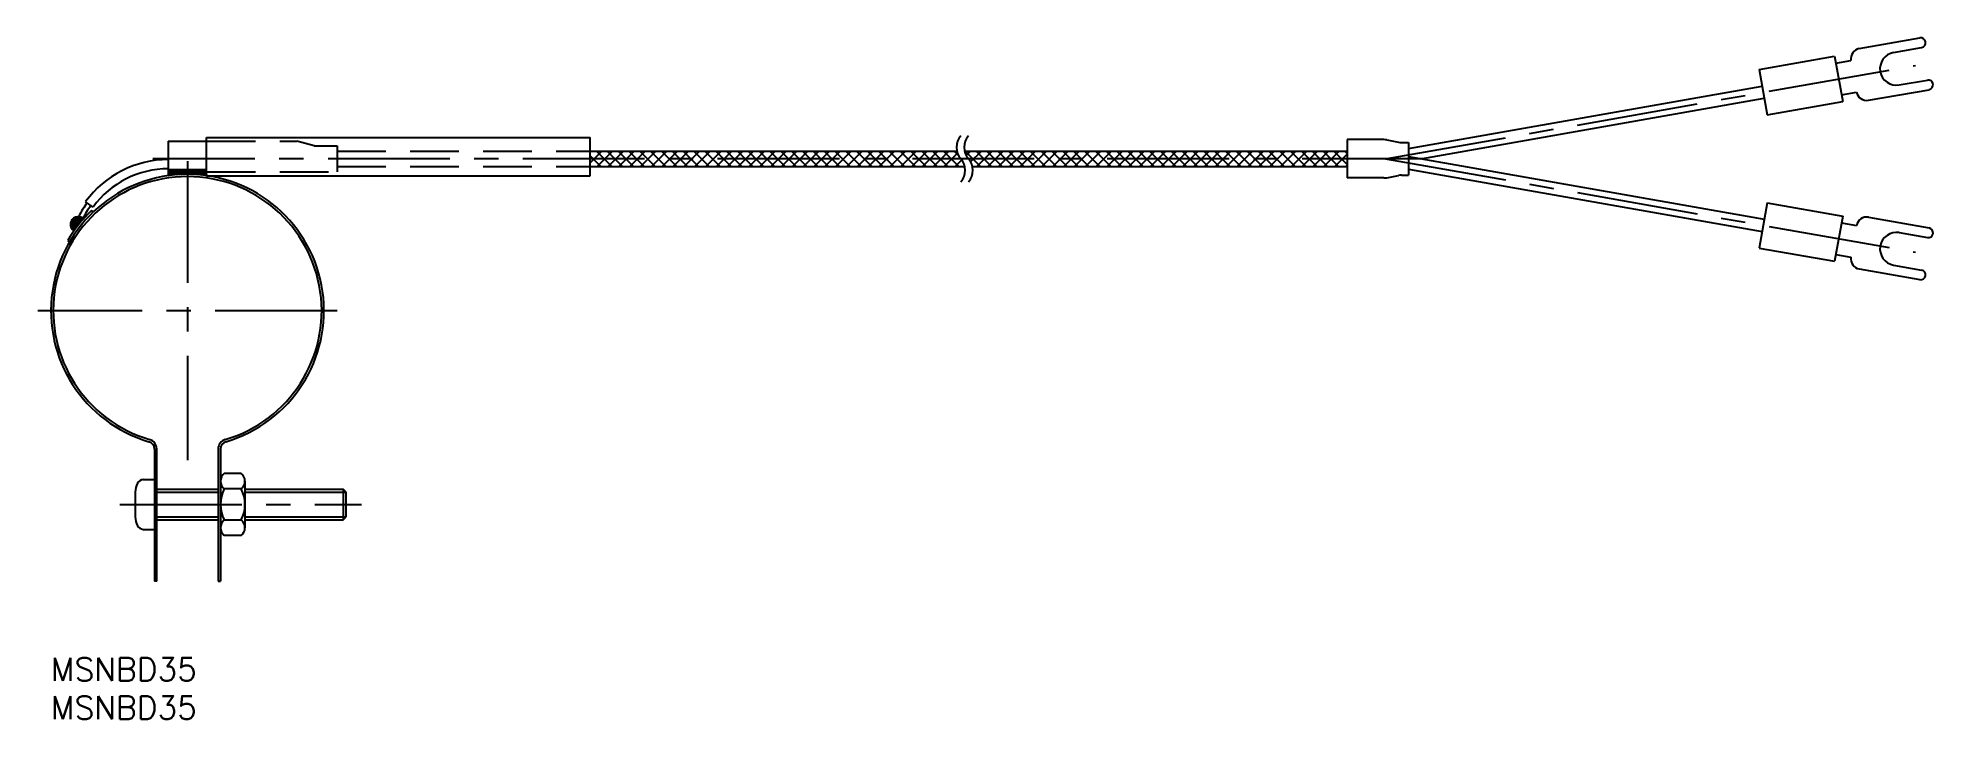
# Model space of a CAD drawing. Extents: x -2 to 245, y -8 to 81.
import ezdxf

# ---------------------------------------------------------------- set-up
doc = ezdxf.new("R2010")
doc.units = 0
doc.header["$LTSCALE"] = 0.5
doc.linetypes.add('CENTER', pattern=[50.8, 31.75, -6.35, 6.35, -6.35])
doc.linetypes.add('DASHED', pattern=[19.05, 12.7, -6.35])
for name, color, linetype in [('MSM_CENTER', 1, 'CENTER'), ('MSM_CONTINUOUS', 7, 'CONTINUOUS'), ('MSM_DASHED', 4, 'DASHED'), ('MSM_NARROW', 5, 'CONTINUOUS'), ('MSM_PART_NUMBER', 7, 'CONTINUOUS')]:
    doc.layers.add(name, color=color, linetype=linetype)
doc.styles.get("Standard").update_dxf_attribs({"font": 'txt.shx', "height": 3, "bigfont": 'bigfont.shx'})

# ---------------------------------------------------------------- blocks, each defined once
blk = doc.blocks.new('*U4')
at = {"layer": 'MSM_PART_NUMBER'}
blk.add_text('MSNBD35', height=3, dxfattribs=at).set_placement((0, -3))
blk = doc.blocks.new('*U5')
at = {"layer": 'MSM_PART_NUMBER'}
blk.add_text('MSNBD35', height=3, dxfattribs=at).set_placement((0, -8))

msp = doc.modelspace()

# ---------------------------------------------------------------- linework, layer by layer
at = {"layer": 'MSM_CENTER'}
for p, q in [((174, 65.09), (243.12, 77.28)), ((179, 65.09), (13.3, 65.09)), ((17.8, 64.77), (17.8, 25.77)), ((174, 65.09), (243.12, 52.9)), ((37.3, 45.27), (-1.7, 45.27)), ((9, 20), (40.5, 20))]:
    msp.add_line(p, q, dxfattribs=at)
at = {"layer": 'MSM_CONTINUOUS'}
for p, q in [((235.77, 79.46), (243.68, 80.86)), ((240.25, 78.96), (243.9, 79.6)), ((222.72, 76.73), (232.56, 78.46)), ((222.72, 76.73), (223.76, 70.82)), ((232.56, 78.46), (233.61, 72.56)), ((232.72, 77.58), (234.69, 77.93)), ((177, 66.43), (223.1, 74.56)), ((240.99, 74.72), (244.65, 75.37)), ((178.6, 65.09), (223.38, 72.99)), ((223.76, 70.82), (233.61, 72.56)), ((233.45, 73.44), (235.42, 73.79)), ((236.96, 72.72), (244.87, 74.11)), ((15.3, 67.39), (15.3, 62.89)), ((15.3, 67.39), (20.3, 67.39)), ((20.3, 62.89), (20.3, 67.89)), ((20.3, 67.89), (70.3, 67.89)), ((70.3, 62.89), (70.3, 67.89)), ((169, 67.59), (169, 62.59)), ((173.8, 67.59), (169, 67.59)), ((174.19, 67.55), (175.7, 67.26)), ((176.08, 67.22), (177, 67.22)), ((177, 67.22), (177, 62.96)), ((70.3, 66.09), (118.11, 66.09)), ((119.11, 66.09), (169, 66.09)), ((177, 65.38), (223.38, 57.2)), ((15.3, 63.69), (20.3, 63.69)), ((20.3, 62.89), (70.3, 62.89)), ((70.3, 64.09), (119.15, 64.09)), ((120.15, 64.09), (169, 64.09)), ((173.8, 62.59), (169, 62.59)), ((174.19, 62.63), (175.7, 62.92)), ((176.08, 62.96), (177, 62.96)), ((177, 63.75), (223.1, 55.62)), ((5.49, 58.8), (4.52, 59.5)), ((223.76, 59.36), (222.72, 53.45)), ((223.76, 59.36), (233.61, 57.63)), ((5.53, 58.16), (5.29, 58.35)), ((233.61, 57.63), (232.56, 51.72)), ((236.96, 57.47), (244.87, 56.07)), ((2.42, 54.24), (2.19, 54.42)), ((233.45, 56.74), (235.42, 56.39)), ((240.99, 55.46), (244.65, 54.82)), ((222.72, 53.45), (232.56, 51.72)), ((232.72, 52.6), (234.69, 52.26)), ((235.77, 50.72), (243.68, 49.33)), ((240.25, 51.23), (243.9, 50.58)), ((13.5, 27.23), (13.5, 10)), ((13.8, 10), (13.8, 27.23)), ((21.8, 27.23), (21.8, 10)), ((22.1, 27.23), (22.1, 10)), ((12, 23.25), (13.5, 23.25)), ((24.8, 24.05), (22.6, 24.05)), ((25.3, 23.04), (25.3, 16.96)), ((11, 21.63), (11, 18.38)), ((13.8, 22), (21.8, 22)), ((24.8, 22.02), (22.6, 22.02)), ((25.3, 22), (38.12, 22)), ((38.5, 21.62), (38.12, 22)), ((38.12, 22), (38.12, 18)), ((38.5, 18.38), (38.5, 21.62)), ((13.8, 18), (21.8, 18)), ((24.8, 17.97), (22.6, 17.97)), ((25.3, 18), (38.12, 18)), ((38.12, 18), (38.5, 18.38)), ((12, 16.75), (13.5, 16.75)), ((24.8, 15.95), (22.6, 15.95)), ((13.8, 10), (13.5, 10)), ((21.8, 10), (22.1, 10))]:
    msp.add_line(p, q, dxfattribs=at)
for centre, radius, start, end in [((236, 78.15), 1.33, 100, 189.785), ((243.79, 80.23), 0.638, 280, 100), ((240.62, 76.84), 2.15, 100, 280), ((244.76, 74.74), 0.638, 280, 100), ((236.73, 74.03), 1.33, 190.215, 280), ((173.8, 65.59), 2, 79.002, 90), ((176.08, 69.22), 2, 259.002, 270), ((15.3, 51.66), 13.33, 90, 143.9557), ((17.8, 45.27), 17.8, 286.3745, 253.6255), ((17.8, 45.27), 17.5, 286.3745, 253.6255), ((15.3, 51.66), 12.13, 90, 143.9557), ((173.8, 64.59), 2, 270, 280.998), ((176.08, 60.96), 2, 90, 100.998), ((14.31, 52.18), 11.97, 143.2104, 153.4075), ((17.8, 45.27), 18.1, 133.7321, 149.6104), ((3.54, 56.54), 1, 45.6152, 237.7274), ((14.31, 52.18), 11.37, 143.1711, 153.1526), ((236.73, 56.16), 1.33, 80, 169.785), ((240.62, 53.34), 2.15, 80, 260), ((244.76, 55.44), 0.638, 260, 80), ((236, 52.03), 1.33, 170.215, 260), ((243.79, 49.95), 0.638, 260, 80), ((12.5, 27.23), 1, 0, 73.6255), ((12.5, 27.23), 1.3, 0, 73.6255), ((23.1, 27.23), 1.3, 106.3745, 180), ((23.1, 27.23), 1, 106.3745, 180), ((13.25, 21.65), 2.25, 150.2997, 180.7341), ((12.1, 22.35), 0.904, 96.1555, 152.43), ((23.38, 23.04), 1.28, 127.4343, 232.5656), ((24.02, 23.04), 1.28, 307.4344, 52.5657), ((26.45, 20), 4.35, 152.262, 207.7379), ((20.95, 20), 4.35, 332.2621, 27.7379), ((13.25, 18.35), 2.25, 179.2661, 209.7005), ((23.38, 16.96), 1.28, 127.4343, 232.5656), ((24.02, 16.96), 1.28, 307.4344, 52.5657), ((12.1, 17.65), 0.904, 207.5701, 263.8447)]:
    msp.add_arc(centre, radius, start, end, dxfattribs=at)
at = {"layer": 'MSM_DASHED'}
for p, q in [((20.3, 67.39), (32.06, 67.39)), ((34.3, 66.79), (32.06, 67.39)), ((34.3, 66.79), (37.3, 66.79)), ((37.3, 66.79), (37.3, 63.39)), ((37.3, 66.09), (70.3, 66.09)), ((20.3, 63.39), (37.3, 63.39)), ((37.3, 64.09), (70.3, 64.09))]:
    msp.add_line(p, q, dxfattribs=at)
at = {"layer": 'MSM_NARROW'}
for p, q in [((70.3, 64.58), (71.81, 66.09)), ((70.3, 65.99), (70.4, 66.09)), ((70.3, 65.49), (71.7, 64.09)), ((71.11, 66.09), (73.11, 64.09)), ((71.23, 64.09), (73.23, 66.09)), ((72.53, 66.09), (74.53, 64.09)), ((72.64, 64.09), (74.64, 66.09)), ((73.94, 66.09), (75.94, 64.09)), ((74.05, 64.09), (76.05, 66.09)), ((75.35, 66.09), (77.35, 64.09)), ((75.47, 64.09), (77.47, 66.09)), ((76.77, 66.09), (78.77, 64.09)), ((76.88, 64.09), (78.88, 66.09)), ((78.18, 66.09), (80.18, 64.09)), ((78.3, 64.09), (80.3, 66.09)), ((79.6, 66.09), (81.6, 64.09)), ((79.71, 64.09), (81.71, 66.09)), ((81.01, 66.09), (83.01, 64.09)), ((81.13, 64.09), (83.13, 66.09)), ((82.43, 66.09), (84.43, 64.09)), ((82.54, 64.09), (84.54, 66.09)), ((83.84, 66.09), (85.84, 64.09)), ((83.95, 64.09), (85.95, 66.09)), ((85.25, 66.09), (87.25, 64.09)), ((85.37, 64.09), (87.37, 66.09)), ((86.67, 66.09), (88.67, 64.09)), ((86.78, 64.09), (88.78, 66.09)), ((88.08, 66.09), (90.08, 64.09)), ((88.2, 64.09), (90.2, 66.09)), ((89.5, 66.09), (91.5, 64.09)), ((89.61, 64.09), (91.61, 66.09)), ((90.91, 66.09), (92.91, 64.09)), ((91.03, 64.09), (93.03, 66.09)), ((92.32, 66.09), (94.32, 64.09)), ((92.44, 64.09), (94.44, 66.09)), ((93.74, 66.09), (95.74, 64.09)), ((93.85, 64.09), (95.85, 66.09)), ((95.15, 66.09), (97.15, 64.09)), ((95.27, 64.09), (97.27, 66.09)), ((96.57, 66.09), (98.57, 64.09)), ((96.68, 64.09), (98.68, 66.09)), ((97.98, 66.09), (99.98, 64.09)), ((98.1, 64.09), (100.1, 66.09)), ((99.4, 66.09), (101.4, 64.09)), ((99.51, 64.09), (101.51, 66.09)), ((100.81, 66.09), (102.81, 64.09)), ((100.92, 64.09), (102.92, 66.09)), ((102.22, 66.09), (104.22, 64.09)), ((102.34, 64.09), (104.34, 66.09)), ((103.64, 66.09), (105.64, 64.09)), ((103.75, 64.09), (105.75, 66.09)), ((105.05, 66.09), (107.05, 64.09)), ((105.17, 64.09), (107.17, 66.09)), ((106.47, 66.09), (108.47, 64.09)), ((106.58, 64.09), (108.58, 66.09)), ((107.88, 66.09), (109.88, 64.09)), ((108, 64.09), (110, 66.09)), ((109.3, 66.09), (111.3, 64.09)), ((109.41, 64.09), (111.41, 66.09)), ((110.71, 66.09), (112.71, 64.09)), ((110.82, 64.09), (112.82, 66.09)), ((112.12, 66.09), (114.12, 64.09)), ((112.24, 64.09), (114.24, 66.09)), ((113.54, 66.09), (115.54, 64.09)), ((113.65, 64.09), (115.65, 66.09)), ((114.95, 66.09), (116.95, 64.09)), ((115.07, 64.09), (117.07, 66.09)), ((116.37, 66.09), (118.37, 64.09)), ((116.48, 64.09), (118.2, 65.81)), ((117.78, 66.09), (118.3, 65.57)), ((117.9, 64.09), (118.75, 64.95)), ((119.19, 66.09), (121.19, 64.09)), ((119.33, 65.52), (119.9, 66.09)), ((119.91, 64.7), (121.31, 66.09)), ((120.61, 66.09), (122.61, 64.09)), ((120.72, 64.09), (122.72, 66.09)), ((122.02, 66.09), (124.02, 64.09)), ((122.14, 64.09), (124.14, 66.09)), ((123.44, 66.09), (125.44, 64.09)), ((123.55, 64.09), (125.55, 66.09)), ((124.85, 66.09), (126.85, 64.09)), ((124.97, 64.09), (126.97, 66.09)), ((126.27, 66.09), (128.27, 64.09)), ((126.38, 64.09), (128.38, 66.09)), ((127.68, 66.09), (129.68, 64.09)), ((127.79, 64.09), (129.79, 66.09)), ((129.09, 66.09), (131.09, 64.09)), ((129.21, 64.09), (131.21, 66.09)), ((130.51, 66.09), (132.51, 64.09)), ((130.62, 64.09), (132.62, 66.09)), ((131.92, 66.09), (133.92, 64.09)), ((132.04, 64.09), (134.04, 66.09)), ((133.34, 66.09), (135.34, 64.09)), ((133.45, 64.09), (135.45, 66.09)), ((134.75, 66.09), (136.75, 64.09)), ((134.87, 64.09), (136.87, 66.09)), ((136.17, 66.09), (138.17, 64.09)), ((136.28, 64.09), (138.28, 66.09)), ((137.58, 66.09), (139.58, 64.09)), ((137.69, 64.09), (139.69, 66.09)), ((138.99, 66.09), (140.99, 64.09)), ((139.11, 64.09), (141.11, 66.09)), ((140.41, 66.09), (142.41, 64.09)), ((140.52, 64.09), (142.52, 66.09)), ((141.82, 66.09), (143.82, 64.09)), ((141.94, 64.09), (143.94, 66.09)), ((143.24, 66.09), (145.24, 64.09)), ((143.35, 64.09), (145.35, 66.09)), ((144.65, 66.09), (146.65, 64.09)), ((144.77, 64.09), (146.77, 66.09)), ((146.06, 66.09), (148.06, 64.09)), ((146.18, 64.09), (148.18, 66.09)), ((147.48, 66.09), (149.48, 64.09)), ((147.59, 64.09), (149.59, 66.09)), ((148.89, 66.09), (150.89, 64.09)), ((149.01, 64.09), (151.01, 66.09)), ((150.31, 66.09), (152.31, 64.09)), ((150.42, 64.09), (152.42, 66.09)), ((151.72, 66.09), (153.72, 64.09)), ((151.84, 64.09), (153.84, 66.09)), ((153.14, 66.09), (155.14, 64.09)), ((153.25, 64.09), (155.25, 66.09)), ((154.55, 66.09), (156.55, 64.09)), ((154.66, 64.09), (156.66, 66.09)), ((155.96, 66.09), (157.96, 64.09)), ((156.08, 64.09), (158.08, 66.09)), ((157.38, 66.09), (159.38, 64.09)), ((157.49, 64.09), (159.49, 66.09)), ((158.79, 66.09), (160.79, 64.09)), ((158.91, 64.09), (160.91, 66.09)), ((160.21, 66.09), (162.21, 64.09)), ((160.32, 64.09), (162.32, 66.09)), ((161.62, 66.09), (163.62, 64.09)), ((161.74, 64.09), (163.74, 66.09)), ((163.04, 66.09), (165.04, 64.09)), ((163.15, 64.09), (165.15, 66.09)), ((164.45, 66.09), (166.45, 64.09)), ((164.56, 64.09), (166.56, 66.09)), ((165.86, 66.09), (167.86, 64.09)), ((165.98, 64.09), (167.98, 66.09)), ((167.28, 66.09), (169, 64.37)), ((167.39, 64.09), (169, 65.69)), ((168.69, 66.09), (169, 65.79)), ((168.81, 64.09), (169, 64.28)), ((15.3, 63), (15.99, 63.69)), ((15.3, 63.15), (15.85, 63.69)), ((15.3, 63.29), (15.7, 63.69)), ((15.3, 63.43), (15.56, 63.69)), ((15.3, 63.57), (15.42, 63.69)), ((15.33, 62.89), (16.13, 63.69)), ((15.49, 62.92), (16.27, 63.69)), ((15.66, 62.94), (16.41, 63.69)), ((15.82, 62.96), (16.55, 63.69)), ((15.99, 62.98), (16.69, 63.69)), ((16.13, 62.99), (16.84, 63.69)), ((16.29, 63), (16.98, 63.69)), ((16.44, 63.02), (17.12, 63.69)), ((16.6, 63.03), (17.26, 63.69)), ((16.75, 63.04), (17.4, 63.69)), ((16.9, 63.04), (17.54, 63.69)), ((17.04, 63.05), (17.68, 63.69)), ((17.19, 63.06), (17.83, 63.69)), ((17.34, 63.06), (17.97, 63.69)), ((17.48, 63.07), (18.11, 63.69)), ((17.62, 63.07), (18.25, 63.69)), ((17.77, 63.07), (18.39, 63.69)), ((17.91, 63.07), (18.53, 63.69)), ((18.05, 63.07), (18.67, 63.69)), ((18.19, 63.06), (18.82, 63.69)), ((18.33, 63.06), (18.96, 63.69)), ((18.46, 63.06), (19.1, 63.69)), ((18.6, 63.05), (19.24, 63.69)), ((18.73, 63.04), (19.38, 63.69)), ((18.87, 63.04), (19.52, 63.69)), ((19, 63.03), (19.66, 63.69)), ((19.13, 63.02), (19.81, 63.69)), ((19.26, 63.01), (19.95, 63.69)), ((19.39, 63), (20.09, 63.69)), ((19.52, 62.98), (20.23, 63.69)), ((19.65, 62.97), (20.3, 63.62)), ((19.78, 62.96), (20.3, 63.48)), ((19.91, 62.94), (20.3, 63.34)), ((20.03, 62.93), (20.3, 63.2)), ((20.16, 62.91), (20.3, 63.06)), ((20.28, 62.89), (20.3, 62.91)), ((2.54, 56.54), (3.68, 57.53)), ((2.55, 56.68), (3.54, 57.54)), ((2.55, 56.42), (3.8, 57.51)), ((2.57, 56.3), (3.91, 57.47)), ((2.59, 56.85), (3.37, 57.53)), ((2.6, 56.2), (4.01, 57.42)), ((2.64, 56.1), (4.1, 57.37)), ((2.69, 57.07), (3.13, 57.45)), ((2.69, 56.01), (4.18, 57.31)), ((2.75, 55.93), (4.12, 57.12)), ((2.81, 55.85), (3.72, 56.64)), ((2.89, 55.78), (3.39, 56.22)), ((2.97, 55.72), (3.12, 55.85)), ((13.8, 21.62), (21.8, 21.62)), ((25.3, 21.62), (38.5, 21.62)), ((13.8, 18.38), (21.8, 18.38)), ((25.3, 18.38), (38.5, 18.38))]:
    msp.add_line(p, q, dxfattribs=at)
for centre, start, end in [((120.31, 66.59), 138.19, 221.81), ((121.31, 66.59), 138.19, 221.81), ((116.95, 63.59), 318.19, 41.81), ((117.95, 63.59), 318.19, 41.81)]:
    msp.add_arc(centre, 2.25, start, end, dxfattribs=at)

# ---------------------------------------------------------------- block references
at = {"layer": 'MSM_CONTINUOUS'}
for name in ['*U4', '*U5']:
    msp.add_blockref(name, (0, 0), dxfattribs=at)

doc.saveas('drawing.dxf')
